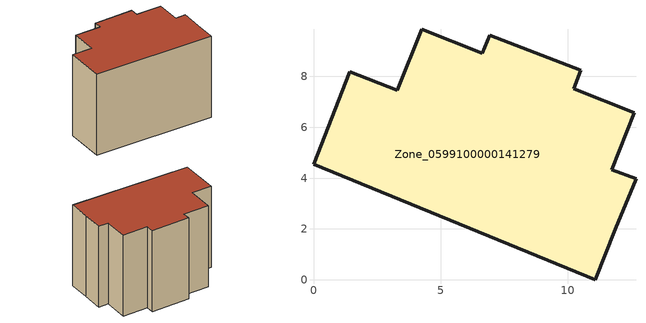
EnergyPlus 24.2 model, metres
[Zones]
Zone_0599100000141279
 floor ground (C_G): 11.87,1.98 11.09,0 0,4.55 1.43,8.19 3.3,7.45 4.25,9.86 6.64,8.91 6.93,9.62 10.52,8.25 10.24,7.52 12.63,6.58 11.74,4.34 12.69,3.98 z0
 wall outside (C_F): 11.09,0 11.87,1.98 12.69,3.98 11.74,4.34 12.63,6.58 10.24,7.52 10.52,8.25 6.93,9.62 6.64,8.91 4.25,9.86 3.3,7.45 1.43,8.19 0,4.55 11.09,0 z0:8.41
 roof outside (C_R): 11.87,1.98 12.69,3.98 11.74,4.34 12.63,6.58 10.24,7.52 10.52,8.25 6.93,9.62 6.64,8.91 4.25,9.86 3.3,7.45 1.43,8.19 0,4.55 11.09,0 z8.41
[BUILDING]
Pand.0599100000141279: North Axis=0; Terrain=City; Loads Convergence Tolerance Value=0.04; Temperature Convergence Tolerance Value=0.4; Solar Distribution=FullExterior; Maximum Number of Warmup Days=25; Minimum Number of Warmup Days=1
[Site:Location]
Rotterdam.The.Hague.AP_ZH_NLD Design_Conditions: Latitude=51.96; Longitude=4.45; Time Zone=1; Elevation=-4.5
[SITE:GROUNDTEMPERATURE:BUILDINGSURFACE]
18, 18, 18, 18, 18, 18, 18, 18, 18, 18, 18, 18
[MATERIAL] Thermal Absorptance=0.9; Solar Absorptance=0.7; Visible Absorptance=0.7
Name | Roughness | Thickness | Conductivity | Density | Specific Heat
G.TC.1946 | MediumSmooth | 0.15 | 1 | 540 | 1210
F.TC.1946 | Rough | 0.3 | 0.857143 | 1920 | 840
R.TC.1946 | MediumRough | 0.2 | 0.909091 | 1500 | 1000
[CONSTRUCTION]
C_G: G.TC.1946
C_F: F.TC.1946
C_R: R.TC.1946
[ZONE]
Zone_0599100000141279: Type=1; Multiplier=1; Ceiling Height=Autocalculate; Volume=Autocalculate; Floor Area=autocalculate; Part of Total Floor Area=Yes
[ZONEINFILTRATION:DESIGNFLOWRATE]
Infil_Zone_0599100000141279: Zone or ZoneList or Space or SpaceList=Zone_0599100000141279; Schedule=AlwaysOn; Design Flow Rate Calculation Method=Flow/Area; Flow Rate per Floor Area=0.003; Constant Term Coefficient=1; Temperature Term Coefficient=0; Velocity Term Coefficient=0; Velocity Squared Term Coefficient=0
[HVACTEMPLATE:ZONE:IDEALLOADSAIRSYSTEM]
Zone_0599100000141279: Maximum Heating Supply Air Temperature=50; Minimum Cooling Supply Air Temperature=13; Maximum Heating Supply Air Humidity Ratio=0.0156; Minimum Cooling Supply Air Humidity Ratio=0.0077; Heating Limit=NoLimit; Cooling Limit=NoLimit; Dehumidification Control Type=ConstantSensibleHeatRatio; Cooling Sensible Heat Ratio=0.7; Dehumidification Setpoint=60; Humidification Control Type=None; Humidification Setpoint=30; Outdoor Air Method=None; Outdoor Air Flow Rate per Person=0.00944; Outdoor Air Flow Rate per Zone Floor Area=0; Outdoor Air Flow Rate per Zone=0; Demand Controlled Ventilation Type=None; Outdoor Air Economizer Type=NoEconomizer; Heat Recovery Type=None; Sensible Heat Recovery Effectiveness=0.7; Latent Heat Recovery Effectiveness=0.65
[ZONECONTROL:THERMOSTAT]
ThermostatControl_Zone_0599100000141279: Zone or ZoneList=Zone_0599100000141279; Control Type Schedule=DualSetpointControlType; Control 1=Thermostat_Zone_0599100000141279; Temperature Difference Between Cutout And Setpoint=0
[THERMOSTATSETPOINT:DUALSETPOINT]
Thermostat_Zone_0599100000141279: Heating Setpoint Temperature Schedule=HeatingSetpoint_Zone_0599100000141279; Cooling Setpoint Temperature Schedule=CoolingSetpoint_Zone_0599100000141279
[SCHEDULE:COMPACT]
HeatingSetpoint_Zone_0599100000141279: Through: 12/31, For: AllDays, Until: 24:00, 21
CoolingSetpoint_Zone_0599100000141279: Through: 12/31, For: AllDays, Until: 24:00, 24
DualSetpointControlType: Through: 12/31, For: AllDays, Until: 24:00, 4
AlwaysOn: Through: 12/31, For: AllDays, Until: 24:00, 1
